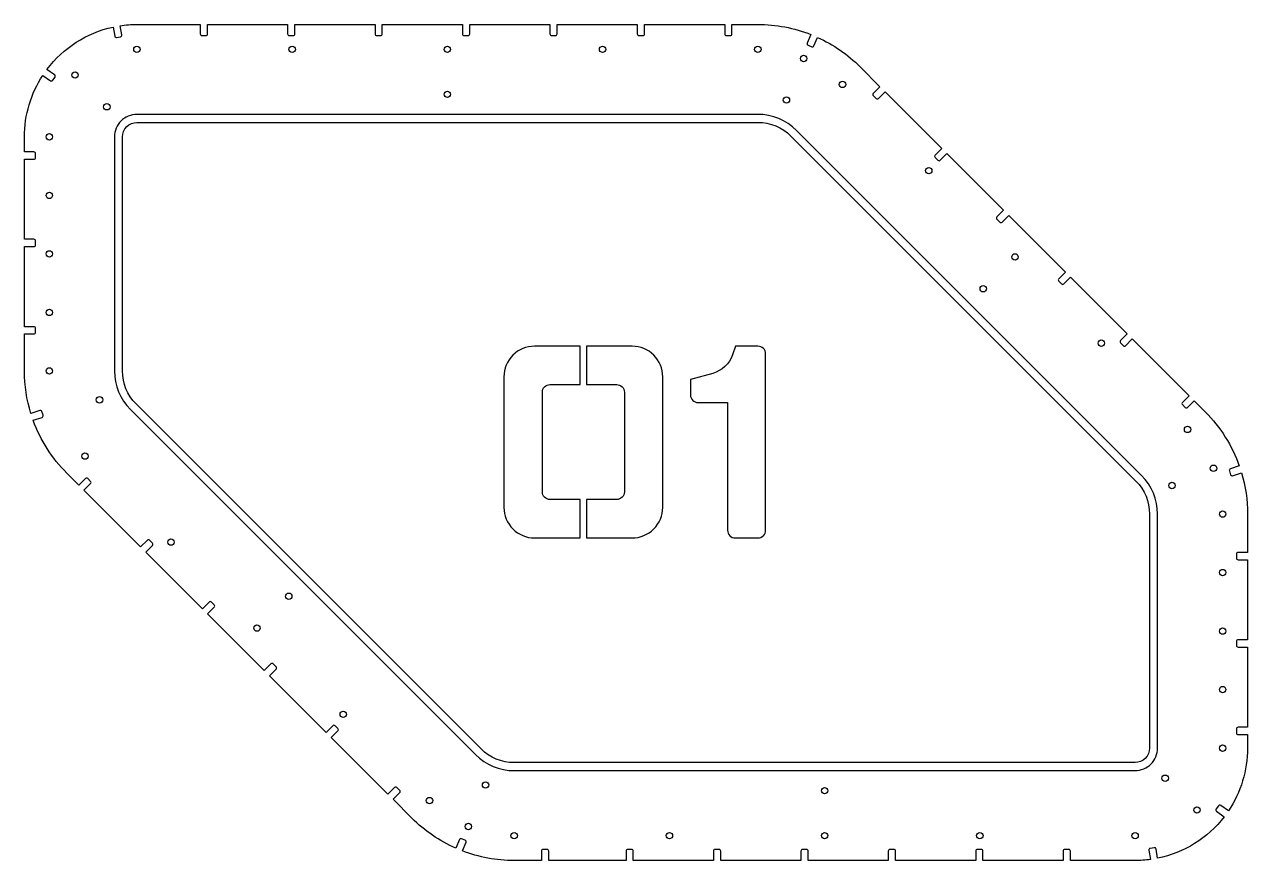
# Model space of a CAD drawing. Header units: millimetres. Extents: x -381 to 381, y -260 to 260.
import ezdxf

# ---------------------------------------------------------------- set-up
doc = ezdxf.new("R2010")
doc.units = ezdxf.units.MM
doc.layers.get('0').update_dxf_attribs({"linetype": 'CONTINUOUS'})

msp = doc.modelspace()

# ---------------------------------------------------------------- linework, layer by layer
for points in [[(5.31, 254.42), (5.31, 260.3), (55.23, 260.3), (55.23, 254.42, 0.414214), (56.23, 253.42), (58.73, 253.42, 0.414214), (59.73, 254.42), (59.73, 260.3), (75.85, 260.3, -0.094154), (108.86, 254.03), (106.58, 248.64, 0.414214), (107.11, 247.33), (109.41, 246.36, 0.414214), (110.72, 246.89), (113, 252.27, -0.090214), (139.49, 233.94), (151.88, 221.55), (147.73, 217.39, 0.414214), (147.73, 215.98), (149.5, 214.21, 0.414214), (150.91, 214.21), (155.06, 218.36), (190.36, 183.07), (186.21, 178.91, 0.414214), (186.21, 177.5), (187.97, 175.73, 0.414214), (189.39, 175.73), (193.54, 179.89), (228.84, 144.59), (224.68, 140.43, 0.414214), (224.68, 139.02), (226.45, 137.25, 0.414214), (227.87, 137.25), (232.02, 141.41), (267.32, 106.11), (263.16, 101.96, 0.414214), (263.16, 100.54), (264.93, 98.77, 0.414214), (266.35, 98.77), (270.5, 102.93), (305.8, 67.63), (301.64, 63.48, 0.414214), (301.64, 62.06), (303.41, 60.29, 0.414214), (304.82, 60.29), (308.98, 64.45), (344.28, 29.15), (340.12, 25, 0.414214), (340.12, 23.58), (341.89, 21.82, 0.414214), (343.3, 21.82), (347.46, 25.97), (354.34, 19.09, -0.112079), (375.58, -14.63), (370.02, -16.43, 0.414214), (369.38, -17.69), (370.15, -20.07, 0.414214), (371.41, -20.71), (376.97, -18.91, -0.072361), (380.7, -44.55), (380.7, -68.46), (374.83, -68.46, 0.414214), (373.83, -69.46), (373.83, -71.96, 0.414214), (374.83, -72.96), (380.7, -72.96), (380.7, -122.88), (374.83, -122.88, 0.414214), (373.83, -123.88), (373.83, -126.38, 0.414214), (374.83, -127.38), (380.7, -127.38), (380.7, -177.3), (374.83, -177.3, 0.414214), (373.83, -178.3), (373.83, -180.8, 0.414214), (374.83, -181.8), (380.7, -181.8), (380.7, -190.3, -0.149), (368.8, -229.34), (364.06, -225.93, 0.414214), (362.67, -226.16), (361.21, -228.19, 0.414214), (361.43, -229.58), (366.18, -232.99, -0.180185), (324.73, -258.88), (323.74, -253.12, 0.414214), (322.59, -252.31), (320.13, -252.73, 0.414214), (319.31, -253.88), (320.29, -259.64, -0.03438), (310.7, -260.3), (270.41, -260.3), (270.41, -254.42, 0.414214), (269.41, -253.42), (266.91, -253.42, 0.414214), (265.91, -254.42), (265.91, -260.3), (215.99, -260.3), (215.99, -254.42, 0.414214), (214.99, -253.42), (212.49, -253.42, 0.414214), (211.49, -254.42), (211.49, -260.3), (161.57, -260.3), (161.57, -254.42, 0.414214), (160.57, -253.42), (158.07, -253.42, 0.414214), (157.07, -254.42), (157.07, -260.3), (107.16, -260.3), (107.16, -254.42, 0.414214), (106.16, -253.42), (103.66, -253.42, 0.414214), (102.66, -254.42), (102.66, -260.3), (52.74, -260.3), (52.74, -254.42, 0.414214), (51.74, -253.42), (49.24, -253.42, 0.414214), (48.24, -254.42), (48.24, -260.3), (-1.68, -260.3), (-1.68, -254.42, 0.414214), (-2.68, -253.42), (-5.18, -253.42, 0.414214), (-6.18, -254.42), (-6.18, -260.3), (-54.36, -260.3), (-54.36, -254.42, 0.414214), (-55.36, -253.42), (-57.86, -253.42, 0.414214), (-58.86, -254.42), (-58.86, -260.3), (-75.85, -260.3, -0.091731), (-108.05, -254.34), (-105.82, -248.94, 0.414214), (-106.37, -247.63), (-108.68, -246.68, 0.414214), (-109.98, -247.22), (-112.21, -252.63, -0.092637), (-139.49, -233.94), (-151.27, -222.16), (-147.12, -218, 0.414214), (-147.12, -216.59), (-148.88, -214.82, 0.414214), (-150.3, -214.82), (-154.45, -218.98), (-189.75, -183.68), (-185.59, -179.52, 0.414214), (-185.59, -178.11), (-187.36, -176.34, 0.414214), (-188.78, -176.34), (-192.93, -180.5), (-228.23, -145.2), (-224.07, -141.05, 0.414214), (-224.07, -139.63), (-225.84, -137.86, 0.414214), (-227.25, -137.86), (-231.41, -142.02), (-266.71, -106.72), (-262.55, -102.57, 0.414214), (-262.55, -101.15), (-264.32, -99.38, 0.414214), (-265.73, -99.38), (-269.89, -103.54), (-305.19, -68.24), (-301.03, -64.09, 0.414214), (-301.03, -62.67), (-302.8, -60.91, 0.414214), (-304.21, -60.91), (-308.37, -65.06), (-343.66, -29.76), (-339.51, -25.61, 0.414214), (-339.51, -24.2), (-341.28, -22.43, 0.414214), (-342.69, -22.43), (-346.85, -26.58), (-354.34, -19.09, -0.109647), (-375.29, 13.81), (-369.75, 15.67, 0.414214), (-369.12, 16.94), (-369.91, 19.31, 0.414214), (-371.18, 19.94), (-376.72, 18.08, -0.074776), (-380.7, 44.55), (-380.7, 67.6), (-374.83, 67.6, 0.414214), (-373.83, 68.6), (-373.83, 71.1, 0.414214), (-374.83, 72.1), (-380.7, 72.1), (-380.7, 122.02), (-374.83, 122.02, 0.414214), (-373.83, 123.02), (-373.83, 125.52, 0.414214), (-374.83, 126.52), (-380.7, 126.52), (-380.7, 176.43), (-374.83, 176.43, 0.414214), (-373.83, 177.43), (-373.83, 179.93, 0.414214), (-374.83, 180.93), (-380.7, 180.93), (-380.7, 190.3, -0.145844), (-369.28, 228.62), (-364.5, 225.27, 0.414214), (-363.11, 225.51), (-361.67, 227.56, 0.414214), (-361.92, 228.95), (-366.7, 232.3, -0.180185), (-325.58, 258.7), (-324.52, 252.96, 0.414214), (-323.35, 252.16), (-320.9, 252.61, 0.414214), (-320.09, 253.77), (-321.15, 259.52, -0.037473), (-310.7, 260.3), (-271.27, 260.3), (-271.27, 254.42, 0.414214), (-270.27, 253.42), (-267.77, 253.42, 0.414214), (-266.77, 254.42), (-266.77, 260.3), (-216.86, 260.3), (-216.86, 254.42, 0.414214), (-215.86, 253.42), (-213.36, 253.42, 0.414214), (-212.36, 254.42), (-212.36, 260.3), (-162.44, 260.3), (-162.44, 254.42, 0.414214), (-161.44, 253.42), (-158.94, 253.42, 0.414214), (-157.94, 254.42), (-157.94, 260.3), (-108.02, 260.3), (-108.02, 254.42, 0.414214), (-107.02, 253.42), (-104.52, 253.42, 0.414214), (-103.52, 254.42), (-103.52, 260.3), (-53.61, 260.3), (-53.61, 254.42, 0.414214), (-52.61, 253.42), (-50.11, 253.42, 0.414214), (-49.11, 254.42), (-49.11, 260.3), (0.81, 260.3), (0.81, 254.42, 0.414214), (1.81, 253.42), (4.31, 253.42, 0.414214)], [(314.74, -20.51), (99.89, 194.34, 0.198912), (75.85, 204.3), (-310.7, 204.3, 0.414214), (-324.7, 190.3), (-324.7, 44.55, 0.198912), (-314.74, 20.51), (-99.89, -194.34, 0.198912), (-75.85, -204.3), (310.7, -204.3, 0.414214), (324.7, -190.3), (324.7, -44.55, 0.198912)], [(-310.7, 199.3), (75.85, 199.3, -0.198912), (96.36, 190.81), (311.21, -24.05, -0.198912), (319.7, -44.55), (319.7, -190.3, -0.414214), (310.7, -199.3), (-75.85, -199.3, -0.198912), (-96.36, -190.81), (-311.21, 24.05, -0.198912), (-319.7, 44.55), (-319.7, 190.3, -0.414214)], [(-34.68, 36.07), (-34.68, 59.97), (-63.16, 59.97, 0.414214), (-82.19, 40.94), (-82.19, -40.39, 0.414214), (-63.16, -59.42), (-34.68, -59.42), (-34.68, -35.52), (-53.54, -35.52, -0.414214), (-58.29, -30.77), (-58.29, 31.31, -0.414214), (-53.54, 36.07)], [(-30.87, 59.97), (-30.87, 36.07), (-12.02, 36.07, -0.414214), (-7.26, 31.31), (-7.26, -30.77, -0.414214), (-12.02, -35.52), (-30.87, -35.52), (-30.87, -59.42), (-2.39, -59.42, 0.414214), (16.64, -40.39), (16.64, 40.94, 0.414214), (-2.39, 59.97)], [(33.9, 39.13), (33.9, 29.62, 0.414214), (38.66, 24.86), (56.99, 24.86), (56.99, -54.66, 0.414214), (61.75, -59.42), (75.94, -59.42, 0.414214), (80.69, -54.66), (80.69, 55.21, 0.414214), (75.94, 59.97), (61.93, 59.97), (60.1, 54.66, -0.246208), (47.79, 43.04)]]:
    msp.add_lwpolyline(points, format="xyb", close=True)
for centre in [(-310.7, 244.8), (-214.06, 244.8), (-117.43, 244.8), (-20.79, 244.8), (75.85, 244.8), (104.36, 239.13), (-349.24, 228.84), (128.53, 222.98), (-117.43, 216.8), (93.64, 213.26), (-329.44, 209.04), (-365.2, 190.3), (182.24, 169.27), (-365.2, 153.86), (-365.2, 117.43), (235.96, 115.55), (216.16, 95.75), (-365.2, 80.99), (289.67, 61.84), (-365.2, 44.55), (-334, 26.57), (343.38, 8.13), (-343.03, -8.48), (359.53, -16.04), (333.66, -26.76), (365.2, -44.55), (-289.49, -62.02), (365.2, -80.99), (-216.16, -95.75), (-235.96, -115.55), (365.2, -117.43), (365.2, -153.86), (-182.24, -169.27), (365.2, -190.3), (-93.64, -213.26), (329.44, -209.04), (117.43, -216.8), (-128.53, -222.98), (349.24, -228.84), (-104.36, -239.13), (-75.85, -244.8), (20.79, -244.8), (117.43, -244.8), (214.06, -244.8), (310.7, -244.8)]:
    msp.add_circle(centre, 2)

doc.saveas('drawing.dxf')
